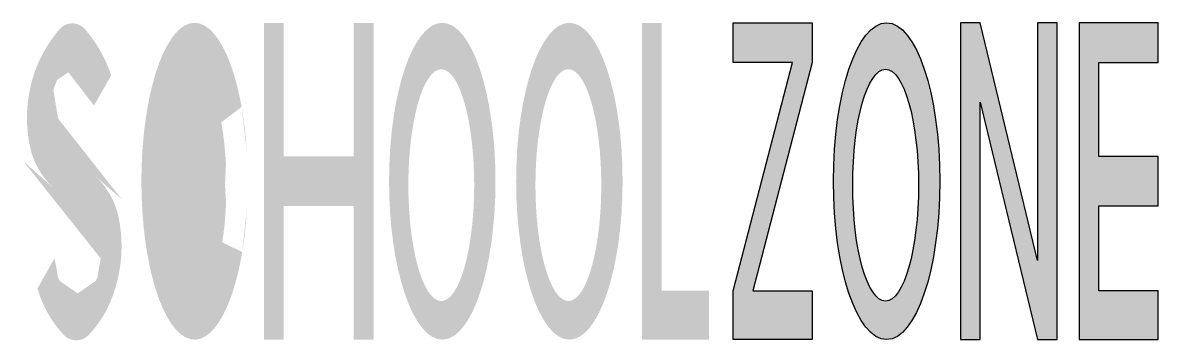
# Model space of a CAD drawing. Header units: metres. Extents: x -2.88 to 2.86, y 0 to 1.6.
import ezdxf

# ---------------------------------------------------------------- set-up
doc = ezdxf.new("R2010")
doc.units = ezdxf.units.M
doc.header["$MEASUREMENT"] = 0

msp = doc.modelspace()

# ---------------------------------------------------------------- hatches: boundary and pattern name
at = {"true_color": 0xfaf528}
h = msp.add_hatch(color=2, dxfattribs=at)
edge = h.paths.add_edge_path()
edge.add_ellipse((-10.6987, -7.4325), major_axis=(-11.6596, 0), ratio=0.963855, start_angle=225.65154, end_angle=226.83116, ccw=False)
edge.add_ellipse((-2.7, 0.4545), major_axis=(0.2169, 0), ratio=0.963855, start_angle=-11.18004, end_angle=45.65154, ccw=False)
edge.add_ellipse((-0.2258, -0.0169), major_axis=(2.3052, 0), ratio=0.963855, start_angle=168.81996, end_angle=171.66489)
edge.add_ellipse((-2.6677, 0.3279), major_axis=(0.1628, 0), ratio=0.963855, start_angle=310.49859, end_angle=351.66489, ccw=False)
edge.add_ellipse((-2.6045, 0.2566), major_axis=(-0.0655, 0), ratio=0.963855, start_angle=49.50141, end_angle=130.49859, ccw=False)
edge.add_ellipse((-2.5413, 0.3279), major_axis=(-0.1628, 0), ratio=0.963855, start_angle=8.33511, end_angle=49.50141, ccw=False)
edge.add_ellipse((-4.9832, -0.0169), major_axis=(-2.3052, 0), ratio=0.963855, start_angle=188.33511, end_angle=191.18004)
edge.add_line((-2.7218, 0.4139), (-2.8077, 0.2615))
edge.add_ellipse((-2.229, 0.4139), major_axis=(-0.6, 0), ratio=0.963855, start_angle=15.2802, end_angle=28.6212)
edge.add_ellipse((-2.229, 0.4139), major_axis=(-0.6, 0), ratio=0.963855, start_angle=28.6212, end_angle=41.96219)
edge.add_ellipse((-2.6117, 0.0822), major_axis=(-0.0853, 0), ratio=0.963855, start_angle=41.96219, end_angle=138.03781)
edge.add_ellipse((-2.9944, 0.4139), major_axis=(0.6, 0), ratio=0.963855, start_angle=318.03781, end_angle=339.01891)
edge.add_ellipse((-3.159, 0.4747), major_axis=(0.7762, 0), ratio=0.963855, start_angle=339.01891, end_angle=371.22024)
edge.add_ellipse((-2.8039, 0.5426), major_axis=(0.4143, 0), ratio=0.963855, start_angle=11.22024, end_angle=47.06928)
edge.add_ellipse((4.5125, 8.1233), major_axis=(-10.3275, 0), ratio=0.963855, start_angle=45.82206, end_angle=47.06928, ccw=False)
edge.add_ellipse((-2.5148, 1.1528), major_axis=(-0.2438, 0), ratio=0.963855, start_angle=-7.86909, end_angle=45.82206, ccw=False)
edge.add_ellipse((-1.0362, 0.9559), major_axis=(1.7365, 0), ratio=0.963855, start_angle=168.35394, end_angle=172.13091, ccw=False)
edge.add_ellipse((-2.5481, 1.2562), major_axis=(0.1927, 0), ratio=0.963855, start_angle=133.80955, end_angle=168.35394, ccw=False)
edge.add_ellipse((-2.639, 1.3476), major_axis=(0.0614, 0), ratio=0.963855, start_angle=46.19045, end_angle=133.80955, ccw=False)
edge.add_ellipse((-2.8457, 1.1907), major_axis=(0.324, 0), ratio=0.963855, start_angle=-1.04448, end_angle=39.72031, ccw=False)
edge.add_line((-2.5218, 1.185), (-2.4358, 1.3374))
edge.add_ellipse((-3.1093, 1.1352), major_axis=(0.7055, 0), ratio=0.963855, start_angle=17.30371, end_angle=39.93868)
edge.add_ellipse((-2.6318, 1.5205), major_axis=(-0.0827, 0), ratio=0.963855, start_angle=219.93868, end_angle=320.06132)
edge.add_ellipse((-2.1576, 1.1378), major_axis=(0.7012, 0), ratio=0.963855, start_angle=140.06132, end_angle=163.63162)
edge.add_ellipse((-2.1059, 1.1232), major_axis=(-0.7551, 0), ratio=0.963855, start_angle=343.63162, end_angle=371.45836)
edge.add_ellipse((-2.4346, 1.059), major_axis=(0.4197, 0), ratio=0.963855, start_angle=191.45836, end_angle=226.83116)
at = {"linetype": 'Continuous', "lineweight": 0, "true_color": 0xfaf528}
h = msp.add_hatch(color=2, dxfattribs=at)
edge = h.paths.add_edge_path()
edge.add_ellipse((-2.0184, 0.7834), major_axis=(0, -0.5853), ratio=0.284488, start_angle=-237.19649, end_angle=60.44706, ccw=False)
edge.add_line((-1.8785, 1.1004), (-1.7756, 1.1784))
edge.add_ellipse((-2.0133, 0.8031), major_axis=(0, -0.8001), ratio=0.336382, start_angle=117.96973, end_angle=423.42558)
edge.add_line((-1.7726, 0.4452), (-1.8736, 0.4947))
at = {"linetype": 'Continuous', "lineweight": 0, "true_color": 0xfaf528, "extrusion": (0, 0, -1)}
for points in [[(1.1083, 0.003), (1.1083, 1.603), (1.2083, 1.603), (1.2083, 0.928), (1.5621, 0.928), (1.5621, 1.603), (1.6621, 1.603), (1.6621, 0.003), (1.5621, 0.003), (1.5621, 0.678), (1.2083, 0.678), (1.2083, 0.003)], [(-0.5881, 0.003), (-0.5881, 0.2502), (-0.3487, 0.2502), (-0.3487, 1.603), (-0.2487, 1.603), (-0.2487, 1.403), (-0.2487, 0.2502), (-0.2487, 0.003)]]:
    msp.add_hatch(color=2, dxfattribs=at).paths.add_polyline_path(points)
at = {"true_color": 0xfaf528}
h = msp.add_hatch(color=2, dxfattribs=at)
edge = h.paths.add_edge_path()
edge.add_ellipse((-0.7607, 0.8031), major_axis=(0, 0.8001), ratio=0.336382, start_angle=0, end_angle=360)
edge = h.paths.add_edge_path(flags=16)
edge.add_ellipse((-0.7658, 0.7834), major_axis=(0, 0.5853), ratio=0.284488, start_angle=0, end_angle=360)
h = msp.add_hatch(color=2, dxfattribs=at)
edge = h.paths.add_edge_path()
edge.add_ellipse((-0.118, 0.8031), major_axis=(0, 0.8001), ratio=0.336382, start_angle=0, end_angle=360)
edge = h.paths.add_edge_path(flags=16)
edge.add_ellipse((-0.1231, 0.7834), major_axis=(0, 0.5853), ratio=0.284488, start_angle=0, end_angle=360)
for points in [[(1.1103, 0.003), (0.7103, 0.003), (0.7103, 0.2502), (1.0103, 1.403), (0.7103, 1.403), (0.7103, 1.603), (1.1103, 1.603), (1.1103, 1.403), (0.8103, 0.2502), (1.1103, 0.2502)], [(1.8603, 0.003), (1.8603, 1.603), (1.9603, 1.603), (2.2495, 0.403), (2.2495, 1.603), (2.3495, 1.603), (2.3495, 0.003), (2.2495, 0.003), (1.9603, 1.203), (1.9603, 0.003)], [(2.4603, 0.003), (2.4603, 0.2502), (2.4603, 1.403), (2.4603, 1.603), (2.8603, 1.603), (2.8603, 1.403), (2.5603, 1.403), (2.5603, 0.928), (2.8603, 0.928), (2.8603, 0.678), (2.5603, 0.678), (2.5603, 0.2502), (2.8603, 0.2502), (2.8603, 0.003)]]:
    msp.add_hatch(color=2, dxfattribs=at).paths.add_polyline_path(points)
h = msp.add_hatch(color=2, dxfattribs=at)
edge = h.paths.add_edge_path()
edge.add_ellipse((1.4864, 0.8031), major_axis=(0, 0.8001), ratio=0.336382, start_angle=0, end_angle=360)
edge = h.paths.add_edge_path(flags=16)
edge.add_ellipse((1.4813, 0.7834), major_axis=(0, 0.5853), ratio=0.284488, start_angle=0, end_angle=360)

# ---------------------------------------------------------------- linework, layer by layer
at = {"color": 2, "true_color": 0xfaf528, "flags": 128}
for points in [[(0.7103, 0.2502), (1.0103, 1.403), (0.7103, 1.403), (0.7103, 1.603), (1.1103, 1.603), (1.1103, 1.403), (0.8103, 0.2502), (1.1103, 0.2502), (1.1103, 0.003), (0.7103, 0.003), (0.7103, 0.2502)], [(2.2495, 0.403), (1.9603, 1.603), (1.8603, 1.603), (1.8603, 0.003), (1.9603, 0.003), (1.9603, 1.203), (2.2495, 0.003), (2.3495, 0.003), (2.3495, 1.603), (2.2495, 1.603), (2.2495, 0.403)], [(2.5603, 0.928), (2.5603, 1.403), (2.8603, 1.403), (2.8603, 1.603), (2.4603, 1.603), (2.4603, 1.403), (2.4603, 0.2502), (2.4603, 0.003), (2.8603, 0.003), (2.8603, 0.2502), (2.5603, 0.2502), (2.5603, 0.678), (2.8603, 0.678), (2.8603, 0.928), (2.5603, 0.928)]]:
    msp.add_lwpolyline(points, close=True, dxfattribs=at)
at = {"color": 2, "true_color": 0xfaf528}
for centre, major_axis, ratio in [((1.4864, 0.8031), (0, 0.8001), 0.336382), ((1.4813, 0.7834), (0, 0.5853), 0.284488)]:
    msp.add_ellipse(centre, major_axis=major_axis, ratio=ratio, dxfattribs=at)

doc.saveas('drawing.dxf')
